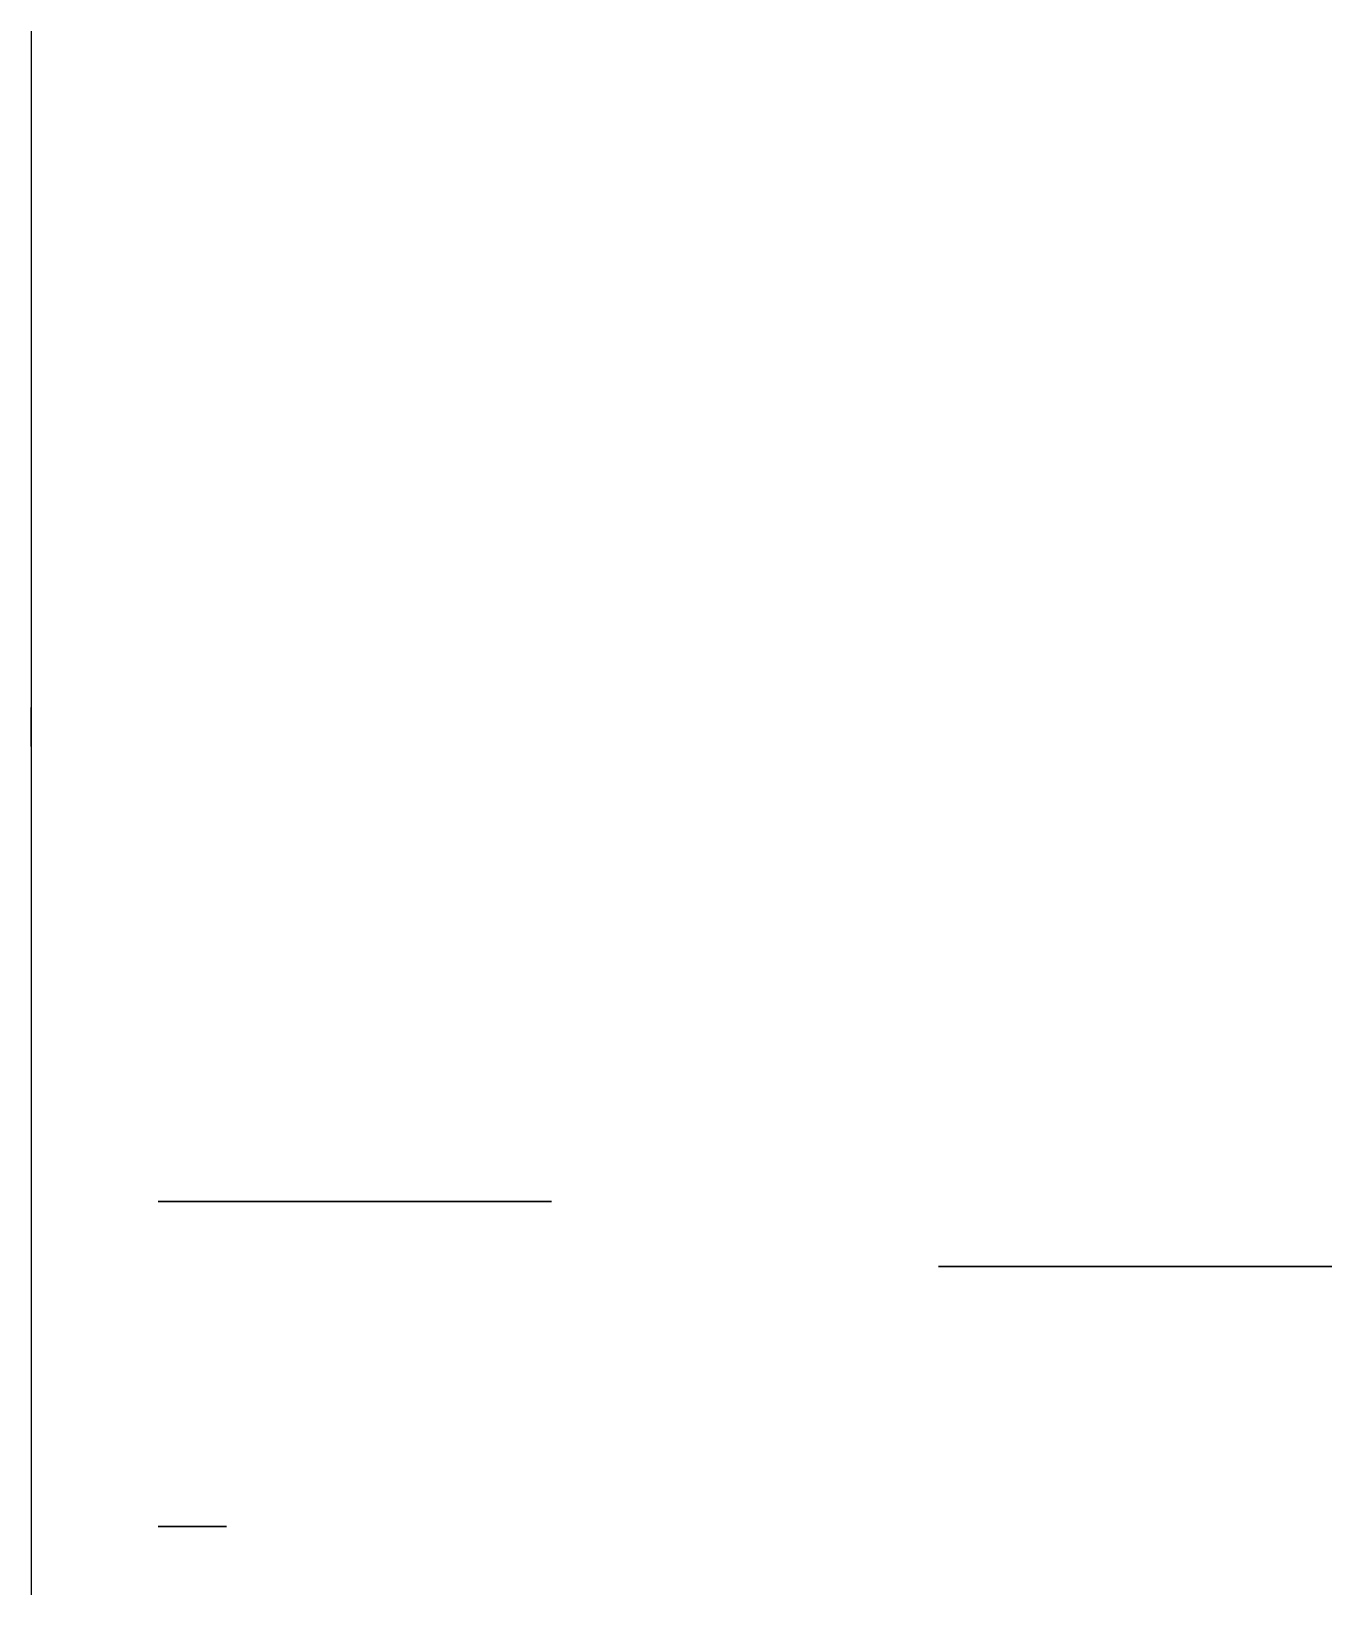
# Model space of a CAD drawing. Header units: metres. Extents: x -96 to 15, y -6 to 59.
# Drawn here: x -20.444 to -16.444, y 19.441 to 24.251 of the extents above; entities that cross this region are included whole.
import ezdxf

# ---------------------------------------------------------------- set-up
doc = ezdxf.new("R2010")
doc.units = ezdxf.units.M
doc.header["$LTSCALE"] = 0.5
doc.header["$MEASUREMENT"] = 0
doc.layers.add('AUX01', color=1, linetype='CONTINUOUS')
doc.layers.add('VIG02', color=3, linetype='CONTINUOUS')

msp = doc.modelspace()

# ---------------------------------------------------------------- linework, layer by layer
at = {"layer": 'AUX01'}
msp.add_lwpolyline([(-20.4444, 24.2509), (-20.4444, 19.4409)], dxfattribs=at)
for points in [[(-20.0544, 20.6509), (-18.8444, 20.6509)], [(-17.6544, 20.4509), (-16.4444, 20.4509)], [(-20.0544, 19.6509), (-19.8444, 19.6509)]]:
    msp.add_lwpolyline(points, close=True, dxfattribs=at)
at = {"layer": 'VIG02'}
msp.add_lwpolyline([(-20.4444, 22.1709), (-20.4444, 22.0509)], close=True, dxfattribs=at)

doc.saveas('drawing.dxf')
